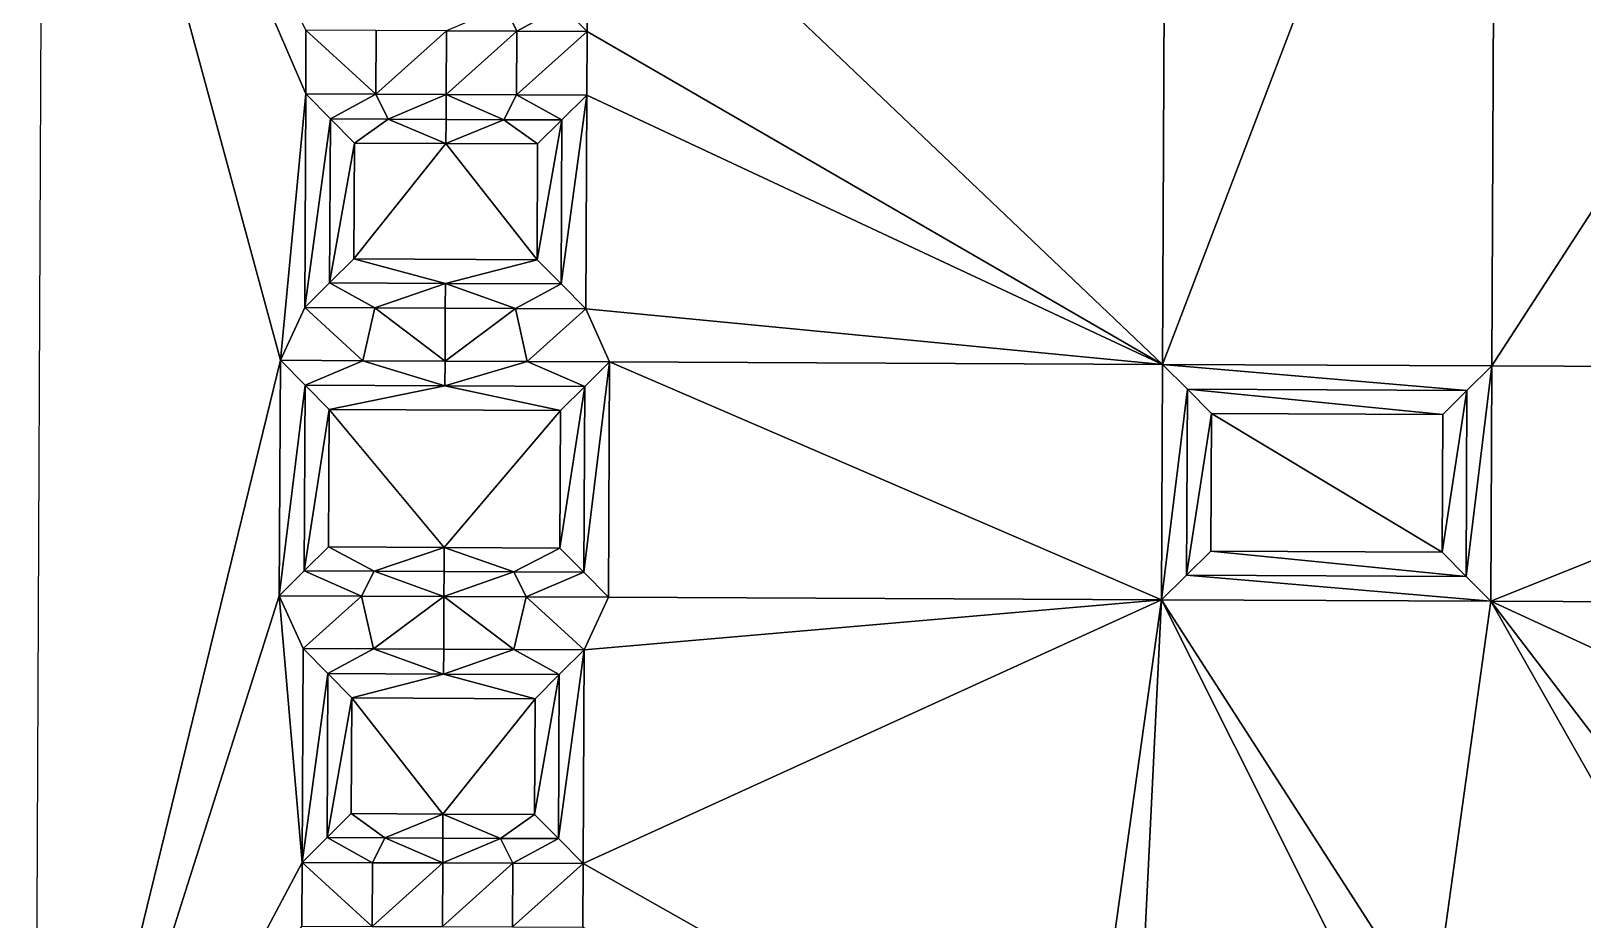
# Model space of a CAD drawing. Header units: metres. Extents: x 241585 to 241700, y 1156640 to 1156774.
# Drawn here: x 241585.23 to 241617.42, y 1156665.24 to 1156683.67 of the extents above; entities that cross this region are included whole.
import ezdxf

# ---------------------------------------------------------------- set-up
doc = ezdxf.new("R2010")
doc.units = ezdxf.units.M
doc.layers.add('_UITGRAVING UNIT 6', color=7, linetype='Continuous')

msp = doc.modelspace()

# ---------------------------------------------------------------- linework, layer by layer
at = {"layer": '_UITGRAVING UNIT 6', "color": 3, "true_color": 0x00ff00}
for points in [[(241585.484, 1156694.982, 29.43), (241585.305, 1156655.988, 29.43), (241590.401, 1156676.839, 29.43)], [(241585.484, 1156694.982, 29.43), (241590.401, 1156676.839, 29.43), (241590.926, 1156682.362, 29.43)], [(241585.484, 1156694.982, 29.43), (241590.926, 1156682.362, 29.43), (241590.932, 1156683.682, 29.43)], [(241608.701, 1156676.755, 29.43), (241608.784, 1156694.875, 29.43), (241596.783, 1156688.085, 29.43)], [(241615.614, 1156694.843, 29.43), (241608.784, 1156694.875, 29.43), (241608.701, 1156676.755, 29.43)], [(241615.53, 1156676.724, 29.43), (241615.614, 1156694.843, 29.43), (241608.701, 1156676.755, 29.43)], [(241627.234, 1156694.79, 29.43), (241615.614, 1156694.843, 29.43), (241615.53, 1156676.724, 29.43)], [(241627.55, 1156676.668, 29.43), (241627.234, 1156694.79, 29.43), (241615.53, 1156676.724, 29.43)], [(241596.25, 1156684.173, 28.4), (241596.762, 1156683.655, 29.43), (241596.783, 1156688.085, 29.43)], [(241596.762, 1156683.655, 29.43), (241608.701, 1156676.755, 29.43), (241596.783, 1156688.085, 29.43)], [(241593.847, 1156683.669, 29.43), (241595.305, 1156683.662, 29.43), (241595.05, 1156684.178, 28.4)], [(241595.305, 1156683.662, 29.43), (241596.25, 1156684.173, 28.4), (241595.05, 1156684.178, 28.4)], [(241596.762, 1156683.655, 29.43), (241596.25, 1156684.173, 28.4), (241595.305, 1156683.662, 29.43)], [(241590.932, 1156683.682, 29.43), (241590.926, 1156682.362, 29.43), (241592.384, 1156682.355, 29.43)], [(241592.39, 1156683.675, 29.43), (241590.932, 1156683.682, 29.43), (241592.384, 1156682.355, 29.43)], [(241593.847, 1156683.669, 29.43), (241592.39, 1156683.675, 29.43), (241592.384, 1156682.355, 29.43)], [(241593.841, 1156682.349, 29.43), (241593.847, 1156683.669, 29.43), (241592.384, 1156682.355, 29.43)], [(241593.847, 1156683.669, 29.43), (241593.841, 1156682.349, 29.43), (241595.305, 1156683.662, 29.43)], [(241593.841, 1156682.349, 29.43), (241595.299, 1156682.342, 29.43), (241595.305, 1156683.662, 29.43)], [(241595.299, 1156682.342, 29.43), (241596.762, 1156683.655, 29.43), (241595.305, 1156683.662, 29.43)], [(241596.756, 1156682.335, 29.43), (241596.762, 1156683.655, 29.43), (241595.299, 1156682.342, 29.43)], [(241596.756, 1156682.335, 29.43), (241608.701, 1156676.755, 29.43), (241596.762, 1156683.655, 29.43)], [(241590.401, 1156676.839, 29.43), (241590.906, 1156677.932, 29.43), (241590.926, 1156682.362, 29.43)], [(241590.906, 1156677.932, 29.43), (241591.439, 1156681.845, 28.4), (241590.926, 1156682.362, 29.43)], [(241590.926, 1156682.362, 29.43), (241591.439, 1156681.845, 28.4), (241592.384, 1156682.355, 29.43)], [(241592.384, 1156682.355, 29.43), (241591.439, 1156681.845, 28.4), (241592.639, 1156681.839, 28.4)], [(241592.639, 1156681.839, 28.4), (241593.841, 1156682.349, 29.43), (241592.384, 1156682.355, 29.43)], [(241593.839, 1156681.834, 28.4), (241593.841, 1156682.349, 29.43), (241592.639, 1156681.839, 28.4)], [(241593.841, 1156682.349, 29.43), (241593.839, 1156681.834, 28.4), (241595.039, 1156681.828, 28.4)], [(241595.299, 1156682.342, 29.43), (241593.841, 1156682.349, 29.43), (241595.039, 1156681.828, 28.4)], [(241595.299, 1156682.342, 29.43), (241595.039, 1156681.828, 28.4), (241596.239, 1156681.823, 28.4)], [(241596.239, 1156681.823, 28.4), (241596.756, 1156682.335, 29.43), (241595.299, 1156682.342, 29.43)], [(241596.223, 1156678.423, 28.4), (241596.736, 1156677.905, 29.43), (241596.756, 1156682.335, 29.43)], [(241596.239, 1156681.823, 28.4), (241596.223, 1156678.423, 28.4), (241596.756, 1156682.335, 29.43)], [(241596.736, 1156677.905, 29.43), (241608.701, 1156676.755, 29.43), (241596.756, 1156682.335, 29.43)], [(241591.423, 1156678.445, 28.4), (241591.439, 1156681.845, 28.4), (241590.906, 1156677.932, 29.43)], [(241591.439, 1156681.845, 28.4), (241591.423, 1156678.445, 28.4), (241591.936, 1156681.342, 28.4)], [(241591.936, 1156681.342, 28.4), (241592.639, 1156681.839, 28.4), (241591.439, 1156681.845, 28.4)], [(241591.936, 1156681.342, 28.4), (241593.836, 1156681.334, 28.4), (241592.639, 1156681.839, 28.4)], [(241593.836, 1156681.334, 28.4), (241593.839, 1156681.834, 28.4), (241592.639, 1156681.839, 28.4)], [(241593.839, 1156681.834, 28.4), (241593.836, 1156681.334, 28.4), (241595.039, 1156681.828, 28.4)], [(241593.836, 1156681.334, 28.4), (241595.736, 1156681.325, 28.4), (241595.039, 1156681.828, 28.4)], [(241595.736, 1156681.325, 28.4), (241596.239, 1156681.823, 28.4), (241595.039, 1156681.828, 28.4)], [(241596.223, 1156678.423, 28.4), (241596.239, 1156681.823, 28.4), (241595.725, 1156678.925, 28.4)], [(241595.725, 1156678.925, 28.4), (241596.239, 1156681.823, 28.4), (241595.736, 1156681.325, 28.4)], [(241591.423, 1156678.445, 28.4), (241591.925, 1156678.942, 28.4), (241591.936, 1156681.342, 28.4)], [(241591.936, 1156681.342, 28.4), (241591.925, 1156678.942, 28.4), (241593.836, 1156681.334, 28.4)], [(241593.836, 1156681.334, 28.4), (241591.925, 1156678.942, 28.4), (241595.725, 1156678.925, 28.4)], [(241595.725, 1156678.925, 28.4), (241595.736, 1156681.325, 28.4), (241593.836, 1156681.334, 28.4)], [(241585.229, 1156639.644, 28.23), (241699.2, 1156680.78, 28.23), (241653.694, 1156668.873, 28.23)], [(241591.925, 1156678.942, 28.4), (241591.423, 1156678.445, 28.4), (241593.823, 1156678.434, 28.4)], [(241593.823, 1156678.434, 28.4), (241595.725, 1156678.925, 28.4), (241591.925, 1156678.942, 28.4)], [(241595.725, 1156678.925, 28.4), (241593.823, 1156678.434, 28.4), (241596.223, 1156678.423, 28.4)], [(241591.423, 1156678.445, 28.4), (241590.906, 1156677.932, 29.43), (241592.363, 1156677.925, 29.43)], [(241592.363, 1156677.925, 29.43), (241593.823, 1156678.434, 28.4), (241591.423, 1156678.445, 28.4)], [(241593.821, 1156677.919, 29.43), (241593.823, 1156678.434, 28.4), (241592.363, 1156677.925, 29.43)], [(241593.823, 1156678.434, 28.4), (241593.821, 1156677.919, 29.43), (241595.278, 1156677.912, 29.43)], [(241595.278, 1156677.912, 29.43), (241596.223, 1156678.423, 28.4), (241593.823, 1156678.434, 28.4)], [(241596.736, 1156677.905, 29.43), (241596.223, 1156678.423, 28.4), (241595.278, 1156677.912, 29.43)], [(241590.906, 1156677.932, 29.43), (241590.401, 1156676.839, 29.43), (241592.108, 1156676.832, 29.43)], [(241590.906, 1156677.932, 29.43), (241592.108, 1156676.832, 29.43), (241592.363, 1156677.925, 29.43)], [(241592.108, 1156676.832, 29.43), (241593.816, 1156676.824, 29.43), (241592.363, 1156677.925, 29.43)], [(241593.816, 1156676.824, 29.43), (241593.821, 1156677.919, 29.43), (241592.363, 1156677.925, 29.43)], [(241593.821, 1156677.919, 29.43), (241593.816, 1156676.824, 29.43), (241595.278, 1156677.912, 29.43)], [(241593.816, 1156676.824, 29.43), (241595.523, 1156676.816, 29.43), (241595.278, 1156677.912, 29.43)], [(241595.523, 1156676.816, 29.43), (241596.736, 1156677.905, 29.43), (241595.278, 1156677.912, 29.43)], [(241596.736, 1156677.905, 29.43), (241595.523, 1156676.816, 29.43), (241597.231, 1156676.808, 29.43)], [(241597.231, 1156676.808, 29.43), (241608.701, 1156676.755, 29.43), (241596.736, 1156677.905, 29.43)], [(241585.305, 1156655.988, 29.43), (241590.378, 1156671.959, 29.43), (241590.401, 1156676.839, 29.43)], [(241590.378, 1156671.959, 29.43), (241590.913, 1156676.322, 28.4), (241590.401, 1156676.839, 29.43)], [(241590.913, 1156676.322, 28.4), (241592.108, 1156676.832, 29.43), (241590.401, 1156676.839, 29.43)], [(241592.108, 1156676.832, 29.43), (241590.913, 1156676.322, 28.4), (241593.813, 1156676.309, 28.4)], [(241593.813, 1156676.309, 28.4), (241593.816, 1156676.824, 29.43), (241592.108, 1156676.832, 29.43)], [(241593.816, 1156676.824, 29.43), (241593.813, 1156676.309, 28.4), (241595.523, 1156676.816, 29.43)], [(241595.523, 1156676.816, 29.43), (241593.813, 1156676.309, 28.4), (241596.713, 1156676.295, 28.4)], [(241596.713, 1156676.295, 28.4), (241597.231, 1156676.808, 29.43), (241595.523, 1156676.816, 29.43)], [(241596.713, 1156676.295, 28.4), (241596.696, 1156672.445, 28.4), (241597.231, 1156676.808, 29.43)], [(241596.696, 1156672.445, 28.4), (241597.208, 1156671.928, 29.43), (241597.231, 1156676.808, 29.43)], [(241597.231, 1156676.808, 29.43), (241597.208, 1156671.928, 29.43), (241608.678, 1156671.875, 29.43)], [(241608.701, 1156676.755, 29.43), (241597.231, 1156676.808, 29.43), (241608.678, 1156671.875, 29.43)], [(241609.213, 1156676.238, 28.4), (241608.701, 1156676.755, 29.43), (241608.678, 1156671.875, 29.43)], [(241609.213, 1156676.238, 28.4), (241615.013, 1156676.211, 28.4), (241608.701, 1156676.755, 29.43)], [(241615.013, 1156676.211, 28.4), (241615.53, 1156676.724, 29.43), (241608.701, 1156676.755, 29.43)], [(241615.013, 1156676.211, 28.4), (241614.995, 1156672.361, 28.4), (241615.53, 1156676.724, 29.43)], [(241615.53, 1156676.724, 29.43), (241614.995, 1156672.361, 28.4), (241615.508, 1156671.844, 29.43)], [(241627.55, 1156676.668, 29.43), (241615.53, 1156676.724, 29.43), (241615.508, 1156671.844, 29.43)], [(241627.528, 1156671.788, 29.43), (241627.55, 1156676.668, 29.43), (241615.508, 1156671.844, 29.43)], [(241590.896, 1156672.472, 28.4), (241590.913, 1156676.322, 28.4), (241590.378, 1156671.959, 29.43)], [(241591.411, 1156675.82, 28.4), (241590.913, 1156676.322, 28.4), (241590.896, 1156672.472, 28.4)], [(241591.411, 1156675.82, 28.4), (241593.813, 1156676.309, 28.4), (241590.913, 1156676.322, 28.4)], [(241593.813, 1156676.309, 28.4), (241591.411, 1156675.82, 28.4), (241596.211, 1156675.798, 28.4)], [(241596.211, 1156675.798, 28.4), (241596.713, 1156676.295, 28.4), (241593.813, 1156676.309, 28.4)], [(241596.211, 1156675.798, 28.4), (241596.198, 1156672.948, 28.4), (241596.713, 1156676.295, 28.4)], [(241596.713, 1156676.295, 28.4), (241596.198, 1156672.948, 28.4), (241596.696, 1156672.445, 28.4)], [(241609.195, 1156672.388, 28.4), (241609.213, 1156676.238, 28.4), (241608.678, 1156671.875, 29.43)], [(241609.711, 1156675.735, 28.4), (241609.213, 1156676.238, 28.4), (241609.195, 1156672.388, 28.4)], [(241609.213, 1156676.238, 28.4), (241614.511, 1156675.713, 28.4), (241615.013, 1156676.211, 28.4)], [(241609.711, 1156675.735, 28.4), (241614.511, 1156675.713, 28.4), (241609.213, 1156676.238, 28.4)], [(241614.511, 1156675.713, 28.4), (241614.498, 1156672.863, 28.4), (241615.013, 1156676.211, 28.4)], [(241615.013, 1156676.211, 28.4), (241614.498, 1156672.863, 28.4), (241614.995, 1156672.361, 28.4)], [(241591.398, 1156672.97, 28.4), (241591.411, 1156675.82, 28.4), (241590.896, 1156672.472, 28.4)], [(241591.411, 1156675.82, 28.4), (241591.398, 1156672.97, 28.4), (241593.798, 1156672.959, 28.4)], [(241593.798, 1156672.959, 28.4), (241596.211, 1156675.798, 28.4), (241591.411, 1156675.82, 28.4)], [(241596.198, 1156672.948, 28.4), (241596.211, 1156675.798, 28.4), (241593.798, 1156672.959, 28.4)], [(241609.698, 1156672.885, 28.4), (241609.711, 1156675.735, 28.4), (241609.195, 1156672.388, 28.4)], [(241609.698, 1156672.885, 28.4), (241614.498, 1156672.863, 28.4), (241609.711, 1156675.735, 28.4)], [(241609.711, 1156675.735, 28.4), (241614.498, 1156672.863, 28.4), (241614.511, 1156675.713, 28.4)], [(241591.398, 1156672.97, 28.4), (241590.896, 1156672.472, 28.4), (241592.346, 1156672.465, 28.4)], [(241593.798, 1156672.959, 28.4), (241591.398, 1156672.97, 28.4), (241592.346, 1156672.465, 28.4)], [(241593.796, 1156672.459, 28.4), (241593.798, 1156672.959, 28.4), (241592.346, 1156672.465, 28.4)], [(241593.798, 1156672.959, 28.4), (241593.796, 1156672.459, 28.4), (241595.246, 1156672.452, 28.4)], [(241596.198, 1156672.948, 28.4), (241593.798, 1156672.959, 28.4), (241595.246, 1156672.452, 28.4)], [(241596.198, 1156672.948, 28.4), (241595.246, 1156672.452, 28.4), (241596.696, 1156672.445, 28.4)], [(241614.995, 1156672.361, 28.4), (241609.698, 1156672.885, 28.4), (241609.195, 1156672.388, 28.4)], [(241614.498, 1156672.863, 28.4), (241609.698, 1156672.885, 28.4), (241614.995, 1156672.361, 28.4)], [(241590.896, 1156672.472, 28.4), (241590.378, 1156671.959, 29.43), (241592.086, 1156671.952, 29.43)], [(241592.086, 1156671.952, 29.43), (241592.346, 1156672.465, 28.4), (241590.896, 1156672.472, 28.4)], [(241592.086, 1156671.952, 29.43), (241593.793, 1156671.944, 29.43), (241592.346, 1156672.465, 28.4)], [(241593.793, 1156671.944, 29.43), (241593.796, 1156672.459, 28.4), (241592.346, 1156672.465, 28.4)], [(241593.796, 1156672.459, 28.4), (241593.793, 1156671.944, 29.43), (241595.246, 1156672.452, 28.4)], [(241593.793, 1156671.944, 29.43), (241595.501, 1156671.936, 29.43), (241595.246, 1156672.452, 28.4)], [(241595.501, 1156671.936, 29.43), (241596.696, 1156672.445, 28.4), (241595.246, 1156672.452, 28.4)], [(241596.696, 1156672.445, 28.4), (241595.501, 1156671.936, 29.43), (241597.208, 1156671.928, 29.43)], [(241609.195, 1156672.388, 28.4), (241608.678, 1156671.875, 29.43), (241615.508, 1156671.844, 29.43)], [(241614.995, 1156672.361, 28.4), (241609.195, 1156672.388, 28.4), (241615.508, 1156671.844, 29.43)], [(241585.305, 1156655.988, 29.43), (241590.853, 1156666.432, 29.43), (241590.378, 1156671.959, 29.43)], [(241590.853, 1156666.432, 29.43), (241590.873, 1156670.862, 29.43), (241590.378, 1156671.959, 29.43)], [(241590.873, 1156670.862, 29.43), (241592.086, 1156671.952, 29.43), (241590.378, 1156671.959, 29.43)], [(241590.873, 1156670.862, 29.43), (241592.331, 1156670.855, 29.43), (241592.086, 1156671.952, 29.43)], [(241592.331, 1156670.855, 29.43), (241593.793, 1156671.944, 29.43), (241592.086, 1156671.952, 29.43)], [(241592.331, 1156670.855, 29.43), (241593.788, 1156670.849, 29.43), (241593.793, 1156671.944, 29.43)], [(241593.788, 1156670.849, 29.43), (241595.246, 1156670.842, 29.43), (241593.793, 1156671.944, 29.43)], [(241593.793, 1156671.944, 29.43), (241595.246, 1156670.842, 29.43), (241595.501, 1156671.936, 29.43)], [(241595.246, 1156670.842, 29.43), (241596.703, 1156670.835, 29.43), (241595.501, 1156671.936, 29.43)], [(241596.703, 1156670.835, 29.43), (241597.208, 1156671.928, 29.43), (241595.501, 1156671.936, 29.43)], [(241596.703, 1156670.835, 29.43), (241596.683, 1156666.405, 29.43), (241608.678, 1156671.875, 29.43)], [(241608.678, 1156671.875, 29.43), (241596.683, 1156666.405, 29.43), (241607.086, 1156660.536, 29.43)], [(241597.208, 1156671.928, 29.43), (241596.703, 1156670.835, 29.43), (241608.678, 1156671.875, 29.43)], [(241608.678, 1156671.875, 29.43), (241607.086, 1156660.536, 29.43), (241608.139, 1156660.916, 29.43)], [(241608.678, 1156671.875, 29.43), (241607.086, 1156660.536, 29.43), (241607.086, 1156660.536, 29.43)], [(241608.678, 1156671.875, 29.43), (241608.139, 1156660.916, 29.43), (241613.247, 1156662.76, 29.43)], [(241608.678, 1156671.875, 29.43), (241613.247, 1156662.76, 29.43), (241614.3, 1156663.14, 29.43)], [(241615.508, 1156671.844, 29.43), (241608.678, 1156671.875, 29.43), (241614.3, 1156663.14, 29.43)], [(241608.678, 1156671.875, 29.43), (241613.247, 1156662.76, 29.43), (241613.247, 1156662.76, 29.43)], [(241615.508, 1156671.844, 29.43), (241614.3, 1156663.14, 29.43), (241619.408, 1156664.983, 29.43)], [(241615.508, 1156671.844, 29.43), (241619.408, 1156664.983, 29.43), (241619.408, 1156664.983, 29.43)], [(241627.528, 1156671.788, 29.43), (241615.508, 1156671.844, 29.43), (241625.569, 1156667.207, 29.43)], [(241615.508, 1156671.844, 29.43), (241619.408, 1156664.983, 29.43), (241620.461, 1156665.363, 29.43)], [(241615.508, 1156671.844, 29.43), (241620.461, 1156665.363, 29.43), (241625.569, 1156667.207, 29.43)], [(241590.853, 1156666.432, 29.43), (241591.386, 1156670.345, 28.4), (241590.873, 1156670.862, 29.43)], [(241590.873, 1156670.862, 29.43), (241591.386, 1156670.345, 28.4), (241592.331, 1156670.855, 29.43)], [(241592.331, 1156670.855, 29.43), (241591.386, 1156670.345, 28.4), (241593.786, 1156670.334, 28.4)], [(241593.786, 1156670.334, 28.4), (241593.788, 1156670.849, 29.43), (241592.331, 1156670.855, 29.43)], [(241593.788, 1156670.849, 29.43), (241593.786, 1156670.334, 28.4), (241595.246, 1156670.842, 29.43)], [(241595.246, 1156670.842, 29.43), (241593.786, 1156670.334, 28.4), (241596.186, 1156670.323, 28.4)], [(241596.186, 1156670.323, 28.4), (241596.703, 1156670.835, 29.43), (241595.246, 1156670.842, 29.43)], [(241596.186, 1156670.323, 28.4), (241596.17, 1156666.923, 28.4), (241596.703, 1156670.835, 29.43)], [(241596.17, 1156666.923, 28.4), (241596.683, 1156666.405, 29.43), (241596.703, 1156670.835, 29.43)], [(241591.37, 1156666.945, 28.4), (241591.386, 1156670.345, 28.4), (241590.853, 1156666.432, 29.43)], [(241591.884, 1156669.842, 28.4), (241591.386, 1156670.345, 28.4), (241591.37, 1156666.945, 28.4)], [(241591.884, 1156669.842, 28.4), (241593.786, 1156670.334, 28.4), (241591.386, 1156670.345, 28.4)], [(241593.786, 1156670.334, 28.4), (241591.884, 1156669.842, 28.4), (241595.683, 1156669.825, 28.4)], [(241595.683, 1156669.825, 28.4), (241596.186, 1156670.323, 28.4), (241593.786, 1156670.334, 28.4)], [(241595.683, 1156669.825, 28.4), (241595.672, 1156667.425, 28.4), (241596.186, 1156670.323, 28.4)], [(241596.186, 1156670.323, 28.4), (241595.672, 1156667.425, 28.4), (241596.17, 1156666.923, 28.4)], [(241591.872, 1156667.443, 28.4), (241591.884, 1156669.842, 28.4), (241591.37, 1156666.945, 28.4)], [(241591.884, 1156669.842, 28.4), (241591.872, 1156667.443, 28.4), (241593.772, 1156667.434, 28.4)], [(241593.772, 1156667.434, 28.4), (241595.683, 1156669.825, 28.4), (241591.884, 1156669.842, 28.4)], [(241595.672, 1156667.425, 28.4), (241595.683, 1156669.825, 28.4), (241593.772, 1156667.434, 28.4)], [(241652.493, 1156668.528, 28.23), (241585.229, 1156639.644, 28.23), (241653.694, 1156668.873, 28.23)], [(241634.184, 1156662.63, 28.23), (241585.229, 1156639.644, 28.23), (241652.493, 1156668.528, 28.23)], [(241591.872, 1156667.443, 28.4), (241591.37, 1156666.945, 28.4), (241592.57, 1156666.939, 28.4)], [(241593.772, 1156667.434, 28.4), (241591.872, 1156667.443, 28.4), (241592.57, 1156666.939, 28.4)], [(241593.77, 1156666.934, 28.4), (241593.772, 1156667.434, 28.4), (241592.57, 1156666.939, 28.4)], [(241593.772, 1156667.434, 28.4), (241593.77, 1156666.934, 28.4), (241594.97, 1156666.928, 28.4)], [(241595.672, 1156667.425, 28.4), (241593.772, 1156667.434, 28.4), (241594.97, 1156666.928, 28.4)], [(241595.672, 1156667.425, 28.4), (241594.97, 1156666.928, 28.4), (241596.17, 1156666.923, 28.4)], [(241591.37, 1156666.945, 28.4), (241590.853, 1156666.432, 29.43), (241592.31, 1156666.425, 29.43)], [(241592.31, 1156666.425, 29.43), (241592.57, 1156666.939, 28.4), (241591.37, 1156666.945, 28.4)], [(241592.31, 1156666.425, 29.43), (241593.768, 1156666.419, 29.43), (241592.57, 1156666.939, 28.4)], [(241593.768, 1156666.419, 29.43), (241593.77, 1156666.934, 28.4), (241592.57, 1156666.939, 28.4)], [(241593.77, 1156666.934, 28.4), (241593.768, 1156666.419, 29.43), (241594.97, 1156666.928, 28.4)], [(241593.768, 1156666.419, 29.43), (241595.225, 1156666.412, 29.43), (241594.97, 1156666.928, 28.4)], [(241595.225, 1156666.412, 29.43), (241596.17, 1156666.923, 28.4), (241594.97, 1156666.928, 28.4)], [(241596.683, 1156666.405, 29.43), (241596.17, 1156666.923, 28.4), (241595.225, 1156666.412, 29.43)], [(241585.305, 1156655.988, 29.43), (241590.847, 1156665.112, 29.43), (241590.853, 1156666.432, 29.43)], [(241590.853, 1156666.432, 29.43), (241590.847, 1156665.112, 29.43), (241592.304, 1156665.105, 29.43)], [(241590.853, 1156666.432, 29.43), (241592.304, 1156665.105, 29.43), (241592.31, 1156666.425, 29.43)], [(241592.304, 1156665.105, 29.43), (241593.768, 1156666.419, 29.43), (241592.31, 1156666.425, 29.43)], [(241592.304, 1156665.105, 29.43), (241593.762, 1156665.099, 29.43), (241593.768, 1156666.419, 29.43)], [(241593.768, 1156666.419, 29.43), (241593.762, 1156665.099, 29.43), (241595.225, 1156666.412, 29.43)], [(241593.762, 1156665.099, 29.43), (241595.219, 1156665.092, 29.43), (241595.225, 1156666.412, 29.43)], [(241595.219, 1156665.092, 29.43), (241596.683, 1156666.405, 29.43), (241595.225, 1156666.412, 29.43)], [(241596.677, 1156665.085, 29.43), (241596.683, 1156666.405, 29.43), (241595.219, 1156665.092, 29.43)], [(241596.683, 1156666.405, 29.43), (241596.677, 1156665.085, 29.43), (241607.086, 1156660.536, 29.43)]]:
    msp.add_3dface(points, dxfattribs=at)

doc.saveas('drawing.dxf')
